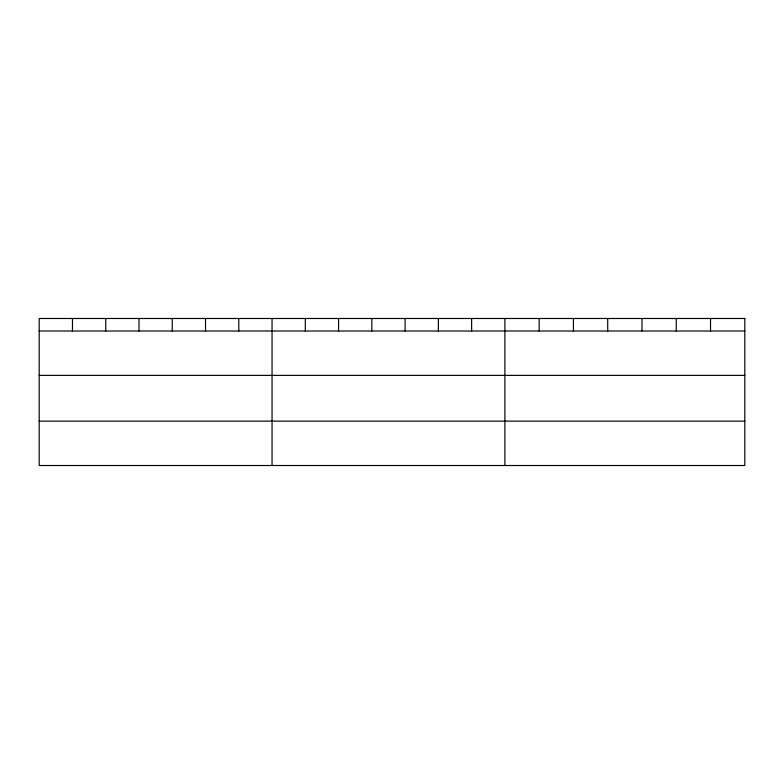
<?xml version="1.0" encoding="UTF-8"?>
<svg xmlns="http://www.w3.org/2000/svg" width="784" height="784" viewBox="0 0 784 784"><rect width="100%" height="100%" fill="white"/><g stroke="black" fill="none" stroke-linecap="round" stroke-linejoin="round"><path stroke-width="1.18" d="M39.2 331.005L744.8 331.005M39.2 375.389L744.8 375.389M39.2 421.126L744.8 421.126M710.529 318.49L710.529 331.005M676.259 318.49L676.259 331.005M641.988 318.49L641.988 331.005M607.708 318.49L607.708 331.005M573.437 318.49L573.437 331.005M539.167 318.49L539.167 331.005M504.896 318.49L504.896 465.51M471.635 318.49L471.635 331.005M438.364 318.49L438.364 331.005M405.103 318.49L405.103 331.005M371.841 318.49L371.841 331.005M338.58 318.49L338.58 331.005M305.309 318.49L305.309 331.005M272.048 318.49L272.048 465.51M238.787 318.49L238.787 331.005M205.516 318.49L205.516 331.005M172.255 318.49L172.255 331.005M138.993 318.49L138.993 331.005M105.732 318.49L105.732 331.005M72.461 318.49L72.461 331.005M744.8 318.49L39.2 318.49L39.2 465.51L744.8 465.51L744.8 318.49"/></g></svg>
